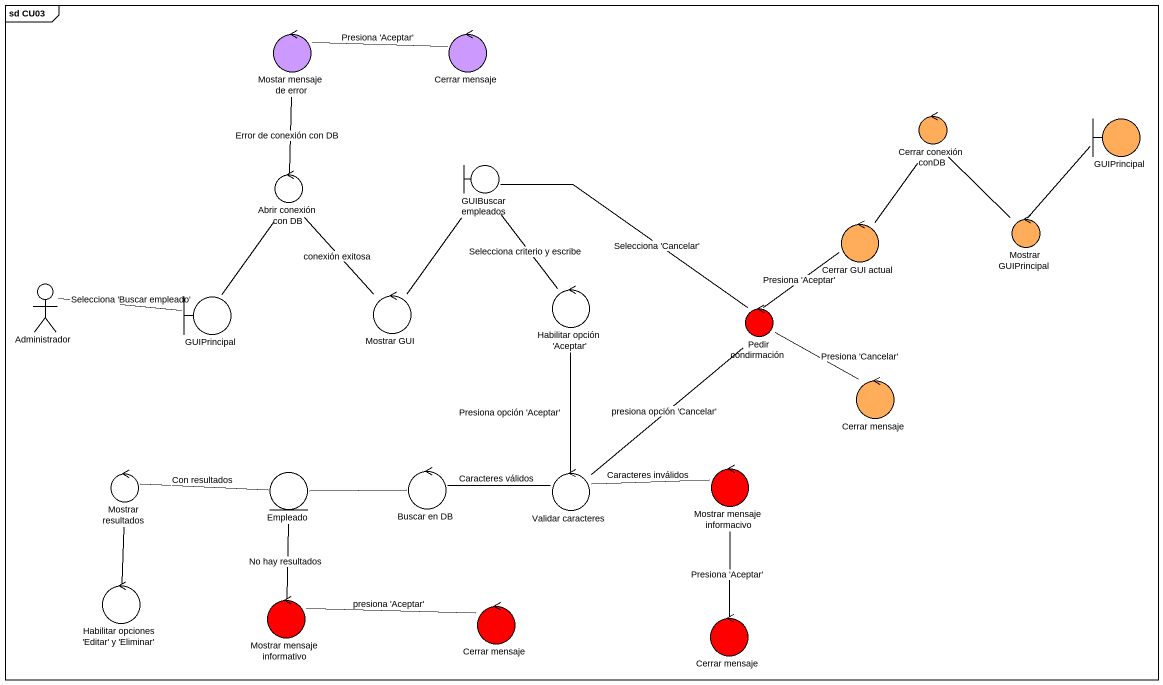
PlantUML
@startuml
mainframe sd CU03
control "Mostar mensaje de error" as Mostar_mensaje_de_error #CC99FF
control "Cerrar mensaje" as Cerrar_mensaje #CC99FF
control "Cerrar conexión conDB" as Cerrar_conexión_conDB #FFAD5B
boundary GUIPrincipal #FFAD5B
control "Abrir conexión con DB" as Abrir_conexión_con_DB
boundary "GUIBuscar empleados" as GUIBuscar_empleados
control "Cerrar GUI actual" as Cerrar_GUI_actual #FFAD5B
control "Mostrar GUIPrincipal" as Mostrar_GUIPrincipal #FFAD5B
actor Administrador
boundary "GUIPrincipal" as GUIPrincipal_2
control "Mostrar GUI" as Mostrar_GUI
control "Habilitar opción 'Aceptar'" as Habilitar_opción_Aceptar
control "Pedir condirmación" as Pedir_condirmación #FF0000
control "Cerrar mensaje" as Cerrar_mensaje_2 #FFAD5B
control "Buscar en DB" as Buscar_en_DB
control "Mostrar mensaje informacivo" as Mostrar_mensaje_informacivo #FF0000
control "Mostrar resultados" as Mostrar_resultados
entity Empleado
control "Validar caracteres" as Validar_caracteres
control "Habilitar opciones 'Editar' y 'Eliminar'" as Habilitar_opciones_Editar_y
control "Mostrar mensaje informativo" as Mostrar_mensaje_informativo #FF0000
control "Cerrar mensaje" as Cerrar_mensaje_3 #FF0000
control "Cerrar mensaje" as Cerrar_mensaje_4 #FF0000
Mostar_mensaje_de_error -right- Cerrar_mensaje : Presiona 'Aceptar'
Mostar_mensaje_de_error -- Abrir_conexión_con_DB : Error de conexión con DB
Cerrar_conexión_conDB -- Cerrar_GUI_actual
Abrir_conexión_con_DB -- GUIPrincipal_2
GUIBuscar_empleados -- Mostrar_GUI
GUIBuscar_empleados -- Habilitar_opción_Aceptar : Selecciona criterio y escribe
GUIBuscar_empleados -right- Pedir_condirmación : Selecciona 'Cancelar'
Mostrar_GUIPrincipal -up- Cerrar_conexión_conDB
Mostrar_GUIPrincipal -up- GUIPrincipal
GUIPrincipal_2 -left- Administrador : Selecciona 'Buscar empleado'
Mostrar_GUI -up- Abrir_conexión_con_DB : conexión exitosa
Pedir_condirmación -up- Cerrar_GUI_actual : Presiona 'Aceptar'
Cerrar_mensaje_2 -up- Pedir_condirmación : Presiona 'Cancelar'
Buscar_en_DB -right- Validar_caracteres : Caracteres válidos
Mostrar_mensaje_informacivo -- Cerrar_mensaje_4 : Presiona 'Aceptar'
Mostrar_resultados -right- Empleado : Con resultados
Empleado -right- Buscar_en_DB
Empleado -- Mostrar_mensaje_informativo : No hay resultados
Validar_caracteres -up- Habilitar_opción_Aceptar : Presiona opción 'Aceptar'
Validar_caracteres -up- Pedir_condirmación : presiona opción 'Cancelar'
Validar_caracteres -right- Mostrar_mensaje_informacivo : Caracteres inválidos
Habilitar_opciones_Editar_y -up- Mostrar_resultados
Cerrar_mensaje_3 -left- Mostrar_mensaje_informativo : presiona 'Aceptar'
@enduml
